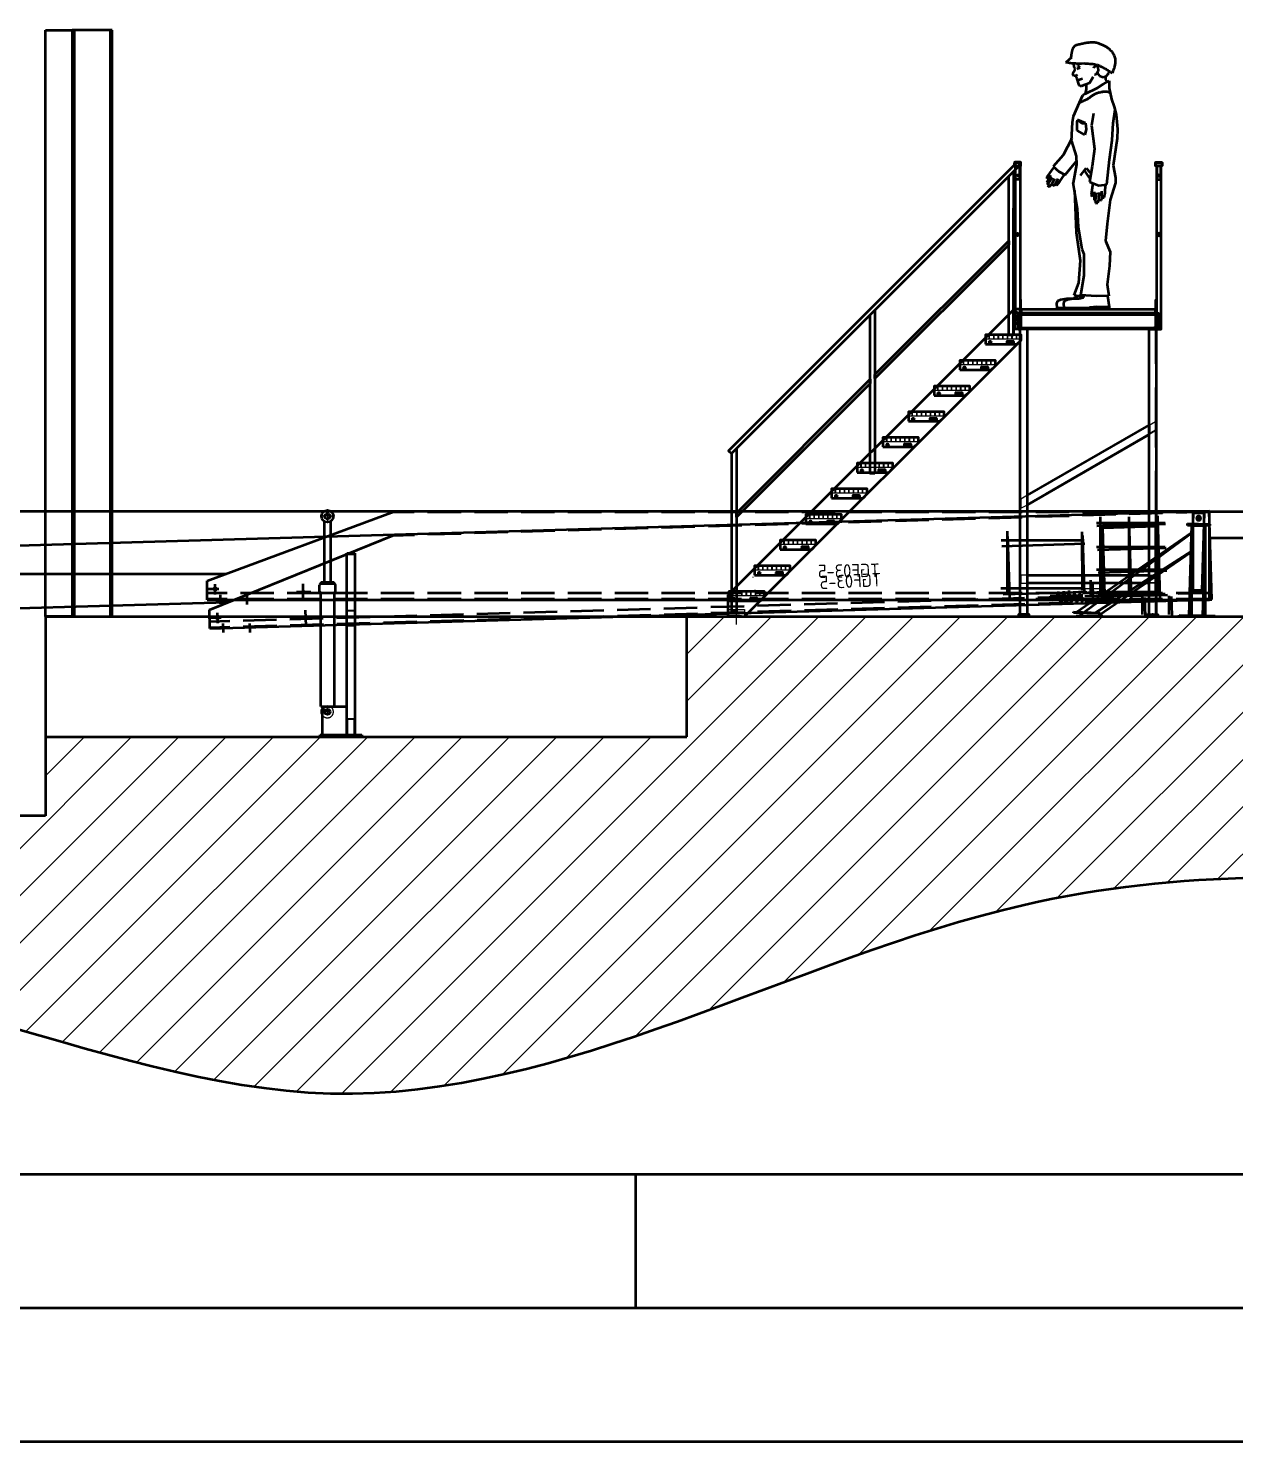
# Model space of a CAD drawing. Header units: millimetres. Extents: x 0 to 118800, y 79635 to 177025.
# Drawn here: x 15922 to 24949, y 93025 to 103602 of the extents above; entities that cross this region are included whole.
import ezdxf

# ---------------------------------------------------------------- set-up
doc = ezdxf.new("R2010")
doc.units = ezdxf.units.MM
doc.header["$LTSCALE"] = 200
for name, pattern in [('AM_DIN_F_W050', [6.25, 4.75, -1.5]), ('AM_DIN_F_W050x2', [3.125, 2.25, -0.875]), ('AM_DIN_G_W050', [13.75, 9.75, -1.5, 1, -1.5]), ('AM_DIN_G_W050x2', [6.875, 4.75, -0.875, 0.375, -0.875]), ('AM_ISO02W050x2', [3.75, 3, -0.75]), ('AM_ISO08W050x2', [9, 6, -0.75, 1.5, -0.75]), ('AUSGEZOGEN', [0]), ('MITTELLINIE-KURZ', [11, 5, -2.5, 1, -2.5]), ('VERDECKT-KURZ', [1.75, 1.25, -0.5])]:
    doc.linetypes.add(name, pattern=pattern)
doc.layers.add('4', color=3, linetype='Continuous')
for name, color, linetype, lineweight in [('AM_0', 7, 'Continuous', 50), ('AM_0N', 7, 'Continuous', 50), ('AM_3', 6, 'AM_DIN_F_W050', 25), ('AM_3N', 6, 'AM_DIN_F_W050', 25), ('AM_6', 255, 'Continuous', 35), ('AM_7', 4, 'AM_DIN_G_W050', 25), ('AM_8', 1, 'Continuous', 25), ('AM_BOR', 7, 'Continuous', 50)]:
    doc.layers.add(name, color=color, linetype=linetype, lineweight=lineweight)
doc.styles.get("Standard").update_dxf_attribs({"font": 'ISOCP.SHX'})

# ---------------------------------------------------------------- blocks, each defined once
blk = doc.blocks.new('DIN_A2')
blk.add_line((589, 5), (5, 5))
at = {"layer": 'AM_BOR', "color": 7, "lineweight": 50}
for p, q in [((584, 10), (10, 10)), ((102.333, 10), (102.333, 5)), ((594, 0), (0, 0))]:
    blk.add_line(p, q, dxfattribs=at)
blk = doc.blocks.new('*U403')
at = {"layer": 'AM_0N'}
for p, q in [((16550, 103587), (16250, 103587)), ((16250, 103587), (16250, 99200)), ((16266, 103587), (16266, 99200)), ((16534, 103587), (16534, 99200)), ((16550, 99200), (16550, 103587)), ((16250, 99200), (16550, 99200))]:
    blk.add_line(p, q, dxfattribs=at)
blk = doc.blocks.new('stufe 270x800')
at = {"layer": 'AM_0'}
for p, q in [((130, 7), (170, 7)), ((130, -7), (170, -7))]:
    blk.add_line(p, q, dxfattribs=at)
blk.add_lwpolyline([(-35, -15), (200, -15), (231, 16), (231, 55), (-35, 55)], close=True, dxfattribs=at)
blk.add_circle((0, 0), 7, dxfattribs=at)
for centre, start, end in [((130, 0), 90, 270), ((170, 0), 270, 90)]:
    blk.add_arc(centre, 7, start, end, dxfattribs=at)
at = {"layer": 'AM_3'}
for p, q in [((-35, 25), (-30, 20)), ((-33, 52), (-7, 52)), ((-33, 27), (-33, 52)), ((-33, 27), (-28, 22)), ((-31, 25), (231, 25)), ((-28, 22), (-30, 20)), ((-10, 52), (-10, 25)), ((-7, 55), (-7, 25)), ((24, 55), (24, 25)), ((27, 55), (27, 25)), ((58, 55), (58, 25)), ((61, 55), (61, 25)), ((92, 55), (92, 25)), ((95, 55), (95, 25)), ((126, 55), (126, 25)), ((129, 55), (129, 25)), ((160, 55), (160, 25)), ((163, 55), (163, 25)), ((194, 55), (194, 25)), ((197, 55), (197, 25)), ((228, 55), (228, 25))]:
    blk.add_line(p, q, dxfattribs=at)
at = {"layer": 'AM_7', "linetype": 'AM_ISO08W050x2'}
for p, q in [((-10, 0), (10, 0)), ((0, 10), (0, -10)), ((130, 10), (130, -10)), ((170, 10), (170, -10))]:
    blk.add_line(p, q, dxfattribs=at)
at = {"layer": 'AM_7'}
blk.add_line((120, 0), (180, 0), dxfattribs=at)
blk = doc.blocks.new('Treppe gel BH2350')
at = {"layer": 'AM_0'}
for points in [[(-1780, 3030), (380, 870), (359, 849), (-1801, 3009)], [(-1751, 1736), (-1716, 1736), (-1716, 2924), (-1751, 2959)], [(-1716, 2411), (-715, 1410), (-715, 1440), (-1716, 2441)], [(-715, 700), (-680, 700), (-680, 1887), (-715, 1922)], [(-680, 1375), (320, 374), (320, 404), (-680, 1405)], [(320, -335), (355, -335), (355, 852), (320, 887)]]:
    blk.add_lwpolyline(points, close=True, dxfattribs=at)
at = {"layer": 'AM_3'}
for p, q in [((-1799, 3011), (361, 851)), ((-1782, 3028), (378, 868)), ((-1748, 1736), (-1748, 2956)), ((-1719, 1736), (-1719, 2927)), ((-1716, 2437), (-715, 1436)), ((-1716, 2414), (-715, 1413)), ((-712, 700), (-712, 1919)), ((-683, 700), (-683, 1890)), ((-680, 1401), (320, 401)), ((-680, 1378), (320, 378)), ((323, -335), (323, 884)), ((352, -335), (352, 855))]:
    blk.add_line(p, q, dxfattribs=at)
blk = doc.blocks.new('Treppe 2350')
for p, q in [((-1788, -1743), (351, 395)), ((-1666, -1905), (395, 156)), ((-1688, -1905), (-1788, -1905))]:
    blk.add_line(p, q)
at = {"layer": 'AM_0'}
blk.add_line((-1788, -1905), (-1788, -1743), dxfattribs=at)
blk.add_lwpolyline([(395, 156), (395, 395), (351, 395)], dxfattribs=at)
for centre in [(365, 370), (365, 340), (365, 320), (365, 290)]:
    blk.add_circle(centre, 6.5, dxfattribs=at)
at = {"layer": 'AM_3'}
blk.add_lwpolyline([(-1666, -1905), (-1788, -1905), (-1788, -1853), (-1666, -1853)], close=True, dxfattribs=at)
at = {"layer": 'AM_7'}
for p, q in [((365, 370), (357, 370)), ((365, 340), (357, 340)), ((365, 320), (357, 320)), ((365, 370), (365, 379)), ((365, 370), (373, 370)), ((365, 370), (365, 362)), ((365, 340), (365, 349)), ((365, 340), (373, 340)), ((365, 340), (365, 332)), ((365, 320), (365, 329)), ((365, 320), (373, 320)), ((365, 320), (365, 312)), ((365, 290), (357, 290)), ((365, 290), (365, 299)), ((365, 290), (373, 290)), ((365, 290), (365, 282))]:
    blk.add_line(p, q, dxfattribs=at)
at = {"layer": 'AM_7', "linetype": 'AM_DIN_G_W050x2'}
blk.add_line((-1727, -1965), (-1727, -1839), dxfattribs=at)
at = {"lineweight": 0}
for p in [(172, 148), (-20, -44), (-212, -236), (-404, -428), (-596, -620), (-788, -812), (-980, -1004), (-1172, -1196), (-1364, -1388), (-1556, -1580), (-1748, -1772)]:
    blk.add_blockref('stufe 270x800', p, dxfattribs=at)
at = {"layer": 'AM_0', "xscale": -1}
blk.add_blockref('Treppe gel BH2350', (-1406, -1535), dxfattribs=at)
blk = doc.blocks.new('PuscherK')
at = {"color": 7, "linetype": 'Continuous'}
for p, q in [((46341, -4532.1), (46339.8, -4562.8)), ((46347.9, -4525.2), (46341, -4532.1)), ((46363, -4533), (46347.9, -4525.2)), ((46368.6, -4544.1), (46363, -4533)), ((46490.3, -4547), (46499.9, -4537)), ((46499.9, -4537), (46501.2, -4511.5)), ((46518.3, -4470.9), (46556.8, -4506.4)), ((46268.7, -4577.6), (46266.3, -4562.4)), ((46266.7, -4627.1), (46266.7, -4677.1)), ((46306.7, -4650.4), (46266.7, -4627.1)), ((46286.7, -4597), (46268.7, -4577.6)), ((46289.6, -4620.9), (46277.8, -4639.9)), ((46306.1, -4603.3), (46286.7, -4597)), ((46289.5, -4598), (46289.6, -4620.9)), ((46330.9, -4594.4), (46306.1, -4603.3)), ((46347.1, -4575.5), (46330.9, -4594.4)), ((46339.8, -4562.8), (46355.5, -4588.2)), ((46355.5, -4588.2), (46363.3, -4585.2)), ((46373.1, -4600.5), (46398.2, -4644.4)), ((46476.9, -4623.7), (46443.9, -4611.9)), ((46466.7, -4656), (46480.2, -4613.7)), ((46490.6, -4594.9), (46477.4, -4584.9)), ((46480.2, -4613.7), (46490.6, -4594.9)), ((46493.6, -4550.3), (46490.3, -4547)), ((46490.6, -4594.9), (46502.8, -4595.3)), ((46510.3, -4580.3), (46493.6, -4550.3)), ((46502.8, -4595.3), (46510.3, -4580.3)), ((46266.7, -4677.1), (46250, -4750.5)), ((46343.4, -4673.8), (46306.7, -4650.4)), ((46425.6, -4715.7), (46343.4, -4673.8)), ((46398.2, -4644.4), (46435.7, -4656.3)), ((46420.5, -4651.5), (46418.9, -4683.3)), ((46418.9, -4683.3), (46425.6, -4715.7)), ((46441.3, -4724), (46425.6, -4715.7)), ((46435.7, -4656.3), (46450.2, -4663.8)), ((46465.3, -4773.2), (46441.3, -4724)), ((46450.2, -4663.8), (46460.2, -4663.8)), ((46460.2, -4663.8), (46466.7, -4656)), ((46232.4, -4801.3), (46219.7, -4853.4)), ((46238.8, -4912.4), (46226.6, -4820.6)), ((46250, -4750.5), (46232.4, -4801.3)), ((46503.6, -4864), (46465.3, -4773.2)), ((46219.7, -4853.4), (46209.9, -4950.8)), ((46245.4, -5024.2), (46238.8, -4912.4)), ((46370.1, -4847.3), (46383.5, -4927.4)), ((46424.8, -4910.3), (46419.8, -4950.5)), ((46424.8, -4910.3), (46477.2, -4889.3)), ((46449.5, -4911.5), (46424.8, -4910.3)), ((46477.2, -4889.3), (46449.5, -4911.5)), ((46480.2, -4904.1), (46477.2, -4889.3)), ((46481, -4959.3), (46480.2, -4904.1)), ((46510.3, -4904.1), (46503.6, -4864)), ((46516.9, -5030.9), (46510.3, -4904.1)), ((46209.9, -4950.8), (46213.3, -5014.2)), ((46383.5, -4927.4), (46363.4, -5083.4)), ((46419.8, -4950.5), (46427.7, -4989.1)), ((46427.7, -4989.1), (46481, -4959.3)), ((46213.3, -5014.2), (46239, -5193.8)), ((46263.3, -5154.4), (46245.4, -5024.2)), ((46363.4, -5083.4), (46378.6, -5200.1)), ((46516.9, -5030.9), (46486.5, -5132.2)), ((46516.1, -5014.2), (46574, -5125.1)), ((46239, -5193.8), (46223.3, -5278)), ((46280.8, -5321.4), (46263.3, -5154.4)), ((46378.6, -5200.1), (46396.8, -5304.5)), ((46486.5, -5132.2), (46485.5, -5188.4)), ((46485.5, -5188.4), (46506.9, -5311.2)), ((46519.5, -5208), (46485.9, -5168.8)), ((46574, -5125.1), (46641.1, -5200.7)), ((46641.1, -5200.7), (46603.3, -5234.9)), ((46223.3, -5278), (46223.3, -5311.2)), ((46418.8, -5211.5), (46392.9, -5240.8)), ((46431.9, -5229.4), (46400.4, -5277)), ((46456.7, -5262.1), (46418.8, -5211.5)), ((46560.6, -5256.8), (46519.5, -5208)), ((46603.3, -5234.9), (46560.6, -5256.8)), ((46594.9, -5302.2), (46564.9, -5253.9)), ((46624.5, -5319.4), (46607.9, -5282.3)), ((46650, -5320.6), (46628.7, -5281.6)), ((46636, -5205.4), (46683.4, -5269.4)), ((46671.2, -5315.1), (46646.1, -5274.6)), ((46682.2, -5282), (46655.2, -5261.3)), ((46655.2, -5261.3), (46682.3, -5308.8)), ((46683.4, -5269.4), (46682.2, -5282)), ((46223.3, -5311.2), (46258.6, -5424.4)), ((46335.1, -5327.4), (46280.8, -5321.4)), ((46293.4, -5377.9), (46290, -5321.2)), ((46300.3, -5408.1), (46293.4, -5377.9)), ((46314.1, -5412.1), (46314.3, -5366.6)), ((46336, -5425.4), (46332.9, -5376)), ((46396.8, -5304.5), (46335.1, -5327.4)), ((46357.3, -5430.5), (46351.5, -5378.1)), ((46379.7, -5401.8), (46365.9, -5370.7)), ((46365.9, -5370.7), (46367, -5425.4)), ((46375.6, -5312.4), (46386.8, -5391.3)), ((46386.8, -5391.3), (46379.7, -5401.8)), ((46476.9, -5484.7), (46506.9, -5311.2)), ((46498.3, -5361.4), (46486.2, -5642.8)), ((46615.4, -5325.4), (46594.9, -5302.2)), ((46624.5, -5319.4), (46615.4, -5325.4)), ((46635, -5331.4), (46624.5, -5319.4)), ((46650, -5320.6), (46635, -5331.4)), ((46668.3, -5337.3), (46650, -5320.6)), ((46678.4, -5329.5), (46668.3, -5337.3)), ((46682.3, -5308.8), (46671.2, -5315.1)), ((46671.2, -5315.1), (46678.4, -5329.5)), ((46258.6, -5424.4), (46278.9, -5584.6)), ((46314.1, -5412.1), (46300.3, -5408.1)), ((46317.6, -5427.7), (46314.1, -5412.1)), ((46336, -5425.4), (46317.6, -5427.7)), ((46341.2, -5443.8), (46336, -5425.4)), ((46356.7, -5446.6), (46341.2, -5443.8)), ((46357.3, -5430.5), (46356.7, -5446.6)), ((46367, -5425.4), (46357.3, -5430.5)), ((46470.2, -5608.2), (46476.9, -5484.7)), ((46278.9, -5584.6), (46290, -5698.3)), ((46446.9, -5755.1), (46470.2, -5608.2)), ((46486.2, -5642.8), (46460.1, -5829.9)), ((46290, -5698.3), (46260, -5771.7)), ((46433.5, -5788.4), (46446.9, -5755.1)), ((46260, -5771.7), (46263.3, -5865.2)), ((46263.3, -5865.2), (46280, -5992)), ((46433.5, -5931.9), (46433.5, -5788.4)), ((46460.1, -5829.9), (46470.2, -5979.2)), ((46456.1, -6061.8), (46433.5, -5931.9)), ((46280, -5992), (46267.6, -6066.3)), ((46470.2, -5979.2), (46502.1, -6061.8)), ((46276.3, -6066.5), (46266.9, -6141.5)), ((46351.6, -6140.9), (46266.9, -6141.5)), ((46266.9, -6141.5), (46268.9, -6156.2)), ((46267.6, -6066.3), (46353.4, -6068.8)), ((46351.6, -6140.9), (46393.5, -6145.5)), ((46351.6, -6156.2), (46351.6, -6140.9)), ((46353.4, -6068.8), (46456.1, -6061.8)), ((46567.6, -6147.6), (46393.5, -6145.5)), ((46393.5, -6145.5), (46414.2, -6156.2)), ((46437.7, -6078.1), (46433.5, -6062.1)), ((46502.1, -6061.8), (46435.8, -6070.8)), ((46468.6, -6083.8), (46437.7, -6078.1)), ((46504.2, -6084.8), (46468.6, -6083.8)), ((46483.3, -6078.1), (46479.1, -6062.1)), ((46514.1, -6083.8), (46483.3, -6078.1)), ((46544, -6090.4), (46504.2, -6084.8)), ((46549.7, -6084.8), (46514.1, -6083.8)), ((46564.6, -6100.7), (46544, -6090.4)), ((46589.5, -6090.4), (46549.7, -6084.8)), ((46570, -6119.1), (46564.6, -6100.7)), ((46566.6, -6156.2), (46567.6, -6147.6)), ((46567.6, -6147.6), (46570, -6119.1)), ((46613.2, -6147.6), (46567.6, -6147.6)), ((46610.2, -6100.7), (46589.5, -6090.4)), ((46615.5, -6119.1), (46610.2, -6100.7)), ((46612.2, -6156.2), (46613.2, -6147.6)), ((46613.2, -6147.6), (46615.5, -6119.1)), ((46268.9, -6156.2), (46351.6, -6156.2)), ((46414.2, -6156.2), (46612.2, -6156.2))]:
    blk.add_line(p, q, dxfattribs=at)
for centre, radius, start, end in [((46339.4, -4505.4), 116.4, 144.30503, 151.13293), ((46349.7, -4513), 129.2, 131.94094, 144.22014), ((46355.7, -4519.7), 138.2, 127.64886, 131.92031), ((46368.3, -4536.2), 159, 123.95241, 127.64584), ((46386.3, -4562.8), 191.1, 120.87475, 123.948), ((46412.3, -4606.4), 241.9, 118.4384, 120.87298), ((46453.9, -4683.1), 329.1, 116.6417, 118.44074), ((46453.2, -4680.3), 326.3, 114.73089, 116.75647), ((46415.1, -4597.7), 235.3, 111.92574, 114.7325), ((46394.7, -4547), 180.7, 108.29392, 111.93184), ((46383.4, -4512.5), 144.4, 103.77606, 108.29866), ((46377.4, -4488.3), 119.5, 98.34048, 103.7736), ((46377.2, -4489.4), 120.5, 92.37672, 98.17345), ((46378.4, -4518.5), 149.7, 87.68127, 92.37411), ((46376.6, -4564.6), 195.8, 84.07031, 87.68526), ((46368.5, -4642.7), 274.3, 81.47955, 84.07346), ((46344.3, -4804.7), 438.1, 79.85934, 81.48464), ((46302.6, -5041.6), 678.6, 78.76114, 79.91805), ((46267.3, -5219), 859.5, 77.85173, 78.76034), ((46197.7, -5542.6), 1190.5, 77.19779, 77.85151), ((46024.8, -6303.3), 1970.7, 76.80347, 77.19744), ((45129.5, -10121.4), 5892.3, 76.67163, 76.80327), ((46229.3, -4704), 408.4, 50.09449, 50.73026), ((46405.2, -4493.7), 134.3, 48.17357, 50.09881), ((46442.8, -4451.7), 77.9, 44.88424, 48.16564), ((46459.9, -4434.7), 53.7, 40.18547, 44.88811), ((46469.9, -4426.2), 40.7, 34.01973, 40.18278), ((46472.3, -4424.6), 37.8, 27.05255, 34.01518), ((46456.2, -4432.9), 55.9, 22.30258, 27.06289), ((46451.2, -4434.9), 61.2, 17.90191, 22.301), ((46400, -4451.4), 115.1, 15.54994, 17.90223), ((46390.7, -4454), 124.8, 13.37496, 15.55014), ((46091.9, -4525.1), 431.9, 12.67463, 13.37572), ((46342.5, -4468.7), 174.9, 10.95134, 12.67146), ((45711, -4590.9), 818.2, 10.58758, 10.95346), ((46300, -4480.8), 219, 9.22411, 10.58732), ((46013.8, -4530), 509.4, 8.93309, 9.51975), ((46330.6, -4496.6), 105.4, 173.93522, 179.88538), ((46346.1, -4496.6), 120.9, 179.87783, 185.09354), ((46363.8, -4495.1), 138.6, 185.08855, 189.65075), ((46318.2, -4495.2), 92.9, 167.20387, 173.93503), ((46382.5, -4491.9), 157.7, 189.64152, 193.64547), ((46318.3, -4495.5), 93.1, 158.64326, 167.05495), ((46408.2, -4485.6), 184.1, 193.65985, 196.76922), ((46329.1, -4499.7), 104.7, 151.11573, 158.64877), ((46455.9, -4471.2), 233.9, 196.77066, 199.20887), ((46471.6, -4852.1), 354.5, 116.24372, 120.53085), ((46420.4, -4748.3), 238.8, 110.00065, 116.24392), ((46399.6, -4691.2), 178, 101.72641, 109.99976), ((46398.4, -4685.3), 171.9, 94.52707, 101.72761), ((46413, -4869.6), 356.8, 91.00804, 94.52653), ((46415, -4982), 469.3, 88.29655, 91.00831), ((46465.5, -3900.9), 612.7, 268.66594, 270.75246), ((46437.8, -4495.8), 48.2, 295.92997, 323.08277), ((46453.7, -4583.8), 45, 53.63155, 83.44925), ((46466, -4066.6), 447.1, 270.96567, 273.11969), ((46459.5, -3946.4), 567.5, 273.12121, 274.8114), ((46440.9, -3726), 788.6, 274.81205, 276.02508), ((45816.6, -4560.9), 709, 8.56179, 8.93102), ((45698, -4578.8), 829, 8.24575, 8.56237), ((45195.3, -4651.6), 1336.9, 8.04912, 8.24564), ((44721.2, -4718.7), 1815.8, 7.90464, 8.04951), ((36356, -5880.1), 10261.1, 7.87856, 7.9042), ((46386.3, -3208.3), 1309.2, 276.02564, 276.75538), ((46543, -4440.9), 326.1, 199.21003, 200.95537), ((46745.6, -4363.3), 543.1, 200.95673, 202.00542), ((47753.2, -3956.1), 1629.9, 202.00504, 202.3544), ((47312.7, -6168.4), 1916.8, 123.00619, 123.82045), ((46608.7, -5084.7), 624.5, 120.5313, 123.00677), ((46478.9, -5072), 424.1, 120.63578, 121.16784), ((46333.9, -4827.3), 139.7, 119.03062, 120.6354), ((46305.6, -4776.3), 81.4, 116.29443, 119.02842), ((46294.5, -4753.7), 56.2, 112.39319, 116.305), ((46289.2, -4740.9), 42.4, 107.23868, 112.38416), ((46288.3, -4738.1), 39.4, 97.71572, 107.24015), ((46290.8, -4756.5), 58, 91.17327, 97.72241), ((46291.1, -4767.4), 68.9, 85.54559, 91.16695), ((46286, -4832.3), 134, 82.61351, 85.54595), ((46281.8, -4864.5), 166.4, 80.24404, 82.61504), ((46224.3, -5199.1), 505.9, 79.11491, 80.24125), ((46288.3, -4866.3), 167.1, 75.74866, 79.117), ((46270.1, -4938), 241, 73.43868, 75.74841), ((46304.2, -4823.1), 121.1, 68.87615, 73.43666), ((46296.5, -4843.1), 142.6, 61.8174, 68.87888), ((46304.5, -4828.1), 125.6, 58.16686, 61.81558), ((46219.1, -4965.7), 287.6, 56.56739, 58.16852), ((46278.4, -4875.9), 179.9, 53.99803, 56.56805), ((45900.4, -5396.1), 823, 53.43307, 53.9955), ((46205.6, -4984.7), 310.7, 52.24182, 53.43665), ((46766, -4254), 610.2, 232.65472, 233.26156), ((46539.6, -4557.4), 231.6, 233.255, 234.84854), ((46487.8, -4630.9), 141.7, 234.8524, 237.44665), ((46466.4, -4664.4), 101.9, 237.4456, 241.04332), ((46465.5, -4665.5), 100.6, 241.19275, 244.32288), ((46479.6, -4636.1), 133.1, 244.31635, 246.69145), ((46504.1, -4579.3), 194.9, 246.69741, 248.32226), ((46563.7, -4429.5), 356.2, 248.31695, 249.20874), ((47117.3, -2971.7), 1915.5, 249.20658, 249.37238), ((45811.5, -6435.3), 1786, 69.15606, 69.31356), ((45634.4, -6900.5), 2283.8, 69.03401, 69.15698), ((45311, -7744.3), 3187.4, 68.94434, 69.0323), ((44553.9, -9710), 5293.9, 68.88815, 68.94106), ((40733.7, -19606.2), 15901.9, 68.87313, 68.89075)]:
    blk.add_arc(centre, radius, start, end, dxfattribs=at)
at = {"layer": 'AM_0'}
for p, q in [((46428.9, -4513), (46451.3, -4513.5)), ((46540.3, -4508.4), (46556.8, -4506.4))]:
    blk.add_line(p, q, dxfattribs=at)
blk = doc.blocks.new('*U755')
at = {"layer": 'AM_0N'}
for p, q in [((-510, 2762), (-510, 2642)), ((510, 2762), (-510, 2762)), ((510, 2751), (-510, 2751)), ((510, 2642), (510, 2762)), ((510, 2653), (-510, 2653)), ((-510, 2642), (510, 2642))]:
    blk.add_line(p, q, dxfattribs=at)
blk = doc.blocks.new('*U756')
at = {"layer": 'AM_0N'}
for p, q in [((455, 507), (455, 2642)), ((455, 2642), (510, 2642)), ((510, 507), (510, 2642)), ((455, 507), (510, 507))]:
    blk.add_line(p, q, dxfattribs=at)
at = {"layer": 'AM_3N', "linetype": 'AM_DIN_F_W050x2'}
blk.add_line((503, 507), (503, 2642), dxfattribs=at)
blk = doc.blocks.new('*U757')
at = {"layer": 'AM_0N'}
for p, q in [((-510, 507), (-510, 2642)), ((-455, 2642), (-510, 2642)), ((-455, 507), (-455, 2642)), ((-455, 507), (-510, 507))]:
    blk.add_line(p, q, dxfattribs=at)
at = {"layer": 'AM_3N', "linetype": 'AM_DIN_F_W050x2'}
blk.add_line((-503, 507), (-503, 2642), dxfattribs=at)
blk = doc.blocks.new('SL1 seite')
at = {"layer": 'AM_0'}
for points in [[(-510, 2762), (-525, 2762), (-525, 2642), (-510, 2642)], [(510, 2762), (525, 2762), (525, 2642), (510, 2642)], [(-455, 1855), (455, 1329), (455, 1399), (-455, 1924)], [(-455, 742), (455, 742), (455, 802), (-455, 802)], [(-522, 492), (-442, 492), (-442, 507), (-522, 507)], [(522, 492), (442, 492), (442, 507), (522, 507)]]:
    blk.add_lwpolyline(points, close=True, dxfattribs=at)
at = {"layer": 'AM_0N'}
for p, q in [((-467, 2642), (-522, 2642)), ((443, 2642), (498, 2642)), ((-446, 507), (-501, 507)), ((446, 507), (501, 507))]:
    blk.add_line(p, q, dxfattribs=at)
at = {"layer": 'AM_3'}
for p, q in [((-503, 1948), (503, 1367)), ((-503, 1886), (503, 1305)), ((-503, 798), (503, 798)), ((-503, 745), (503, 745))]:
    blk.add_line(p, q, dxfattribs=at)
for points in [[(-455, 1924), (-503, 1952), (-503, 1882), (-455, 1855)], [(455, 1399), (503, 1371), (503, 1302), (455, 1329)], [(-455, 802), (-503, 802), (-503, 742), (-455, 742)], [(455, 802), (503, 802), (503, 742), (455, 742)]]:
    blk.add_lwpolyline(points, close=True, dxfattribs=at)
at = {"layer": 'AM_7', "linetype": 'AM_ISO08W050x2'}
for p, q in [((-528, 2727), (-507, 2727)), ((-528, 2677), (-507, 2677)), ((528, 2727), (507, 2727)), ((528, 2677), (507, 2677))]:
    blk.add_line(p, q, dxfattribs=at)
at = {"layer": 'AM_7', "linetype": 'AM_DIN_G_W050x2'}
for p, q in [((-482, 517), (-482, 482)), ((482, 517), (482, 482))]:
    blk.add_line(p, q, dxfattribs=at)
at = {"layer": 'AM_0N'}
for name in ['*U755', '*U757', '*U756']:
    blk.add_blockref(name, (0, 0), dxfattribs=at)
blk = doc.blocks.new('*U758')
at = {"layer": 'AM_0N'}
for p, q in [((0, -85), (0, 35)), ((0, 35), (55, 35)), ((7, 16), (7, -66)), ((51, 28), (15, 25)), ((55, 35), (55, 32)), ((55, -85), (0, -85)), ((15, -75), (51, -78)), ((55, -82), (55, -85))]:
    blk.add_line(p, q, dxfattribs=at)
for centre, radius, start, end in [((16, 16), 9, 94.5739, 180), ((50, 32), 4.5, 274.5739, 0), ((16, -66), 9, 180, 265.4261), ((50, -82), 4.5, 0, 85.4261)]:
    blk.add_arc(centre, radius, start, end, dxfattribs=at)
blk = doc.blocks.new('GL2g SE')
at = {"layer": 'AM_0'}
for points in [[(-37, 1135), (1, 1135, 0.414214), (7, 1141), (7, 1159, 0.414214), (1, 1165), (-37, 1165, 0.414214), (-43, 1159), (-43, 1141, 0.414214)], [(-37, 1138), (1, 1138, 0.414214), (4, 1141), (4, 1159, 0.414214), (1, 1162), (-37, 1162, 0.414214), (-40, 1159), (-40, 1141, 0.414214)]]:
    blk.add_lwpolyline(points, format="xyb", close=True, dxfattribs=at)
for points in [[(0, -85), (-35, -85), (-35, 1135), (0, 1135)], [(-33, 1135), (-3, 1135), (-3, 1035), (-33, 1035)], [(0, 35), (5, 35), (5, 135), (0, 135)]]:
    blk.add_lwpolyline(points, close=True, dxfattribs=at)
for centre, radius in [((-18, 1065), 5.5), ((-18, 624), 10.6), ((-18, 624), 7.6)]:
    blk.add_circle(centre, radius, dxfattribs=at)
at = {"layer": 'AM_3'}
for p, q in [((-32, 1135), (-32, -85)), ((-3, 1135), (-3, -85))]:
    blk.add_line(p, q, dxfattribs=at)
at = {"layer": 'AM_7', "linetype": 'AM_DIN_G_W050x2'}
for p, q in [((15, 0), (-9, 0)), ((15, -50), (-9, -50))]:
    blk.add_line(p, q, dxfattribs=at)
at = {"layer": 'AM_0N'}
blk.add_blockref('*U758', (0, 0), dxfattribs=at)
blk = doc.blocks.new('Z1')
at = {"layer": 'AM_0'}
for p, q in [((23, -1163), (23, -1618)), ((73, -1618), (73, -1163)), ((-2, -1628), (-12, -1638)), ((-12, -1688), (-12, -1638)), ((-2, -1698), (-12, -1688)), ((-2, -1618), (98, -1618)), ((-2, -1618), (-2, -1628)), ((-2, -1628), (98, -1628)), ((98, -1628), (98, -1618)), ((98, -1628), (108, -1638)), ((98, -1698), (108, -1688)), ((108, -1688), (108, -1638)), ((-2, -2548), (-2, -1698)), ((-2, -1698), (98, -1698)), ((98, -1698), (98, -2548)), ((-2, -2548), (98, -2548))]:
    blk.add_line(p, q, dxfattribs=at)
for radius in [45, 20]:
    blk.add_circle((48, -1125), radius, dxfattribs=at)
blk.add_arc((48, -2588), 45, 117.2657, 207.2663, dxfattribs=at)
at = {"layer": 'AM_3'}
blk.add_arc((48, -2588), 45, 207.2663, 62.7343, dxfattribs=at)
at = {"layer": 'AM_7'}
for p, q in [((98, -1125), (-1, -1125)), ((48, -1076), (48, -1175))]:
    blk.add_line(p, q, dxfattribs=at)
at = {"layer": 'AM_0', "flags": 3}
for p in [(-2, -1618), (-2, -1628)]:
    blk.add_attdef('GRUPPE', p, '', height=0.25, dxfattribs=at)
blk = doc.blocks.new('HV1')
at = {"layer": '4', "color": 7, "linetype": 'AUSGEZOGEN'}
for p, q in [((193, -2645), (193, -2755)), ((193, -2660), (193, -2760)), ((253, -2755), (253, -2645)), ((253, -2760), (193, -2760)), ((198, -2760), (248, -2760))]:
    blk.add_line(p, q, dxfattribs=at)
at = {"layer": 'AM_0'}
for p, q in [((193, -2760), (193, -1400)), ((193, -1400), (253, -1400)), ((193, -1405), (253, -1405)), ((253, -1400), (253, -2760)), ((8, -2588), (8, -2760)), ((48, -2548), (193, -2548)), ((-5, -2760), (305, -2760)), ((-5, -2775), (-5, -2760)), ((305, -2775), (-5, -2775)), ((35, -2775), (35, -2760)), ((265, -2760), (265, -2775)), ((305, -2760), (305, -2775))]:
    blk.add_line(p, q, dxfattribs=at)
blk.add_circle((48, -2588), 20, dxfattribs=at)
blk.add_arc((48, -2588), 40, 90, 180, dxfattribs=at)
at = {"layer": 'AM_3'}
for p, q in [((198, -2760), (198, -1405)), ((248, -1405), (248, -2760)), ((198, -1827), (248, -1827)), ((198, -1940), (198, -1835)), ((201, -1832), (246, -1832)), ((248, -1835), (248, -1940)), ((248, -1947), (198, -1947)), ((246, -1942), (201, -1942)), ((248, -2640), (198, -2640)), ((198, -2648), (198, -2753)), ((246, -2645), (201, -2645)), ((248, -2753), (248, -2648)), ((201, -2755), (246, -2755))]:
    blk.add_line(p, q, dxfattribs=at)
for centre, radius, start, end in [((198, -1832), 5, 90, 180), ((201, -1835), 2.5, 90, 180), ((246, -1835), 2.5, 0, 90), ((248, -1832), 5, 0, 90), ((198, -1942), 5, 180, 270), ((201, -1940), 2.5, 180, 270), ((246, -1940), 2.5, 270, 0), ((248, -1942), 5, 270, 0), ((198, -2645), 5, 90, 180), ((248, -2645), 5, 0, 90), ((201, -2648), 2.5, 90, 180), ((246, -2648), 2.5, 0, 90), ((198, -2755), 5, 180, 270), ((201, -2753), 2.5, 180, 270), ((246, -2753), 2.5, 270, 0), ((248, -2755), 5, 270, 0)]:
    blk.add_arc(centre, radius, start, end, dxfattribs=at)
at = {"layer": 'AM_7'}
for p, q in [((70, -2588), (26, -2588)), ((48, -2566), (48, -2610))]:
    blk.add_line(p, q, dxfattribs=at)
at = {"layer": 'AM_0'}
blk.add_blockref('Z1', (0, 0), dxfattribs=at)
at = {"layer": 'AM_3', "flags": 3}
for p in [(193, -2069), (193, -2482), (193, -2482)]:
    blk.add_attdef('GRUPPE', p, '', height=0.25, dxfattribs=at)
blk = doc.blocks.new('Hint_dreh')
blk.add_circle((4893, 3182), 15)
blk.add_circle((4893, 3182), 15)
blk.add_circle((4893, 3182), 15)
blk.add_circle((4893, 3182), 15)
blk.add_circle((4893, 3182), 15)
blk.add_circle((4893, 3182), 15)
blk.add_circle((4893, 3182), 15)
blk.add_circle((4893, 3182), 15)
blk.add_circle((4893, 3182), 15)
blk.add_circle((4893, 3182), 15)
blk.add_circle((4893, 3182), 15)
blk.add_circle((4893, 3182), 15)
blk.add_circle((4893, 3182), 15)
blk.add_circle((4893, 3182), 15)
blk.add_circle((4893, 3182), 15)
blk.add_circle((4893, 3182), 15)
blk.add_circle((4893, 3182), 15)
blk.add_circle((4893, 3182), 15)
blk.add_circle((4893, 3182), 15)
blk.add_circle((4893, 3182), 15)
blk.add_circle((4893, 3182), 15)
blk.add_circle((4893, 3182), 15)
blk.add_circle((4893, 3182), 15)
blk.add_circle((4893, 3182), 15)
blk.add_circle((4893, 3182), 15)
blk.add_circle((4893, 3182), 15)
blk.add_circle((4893, 3182), 15)
blk.add_circle((4893, 3182), 15)
blk.add_circle((4893, 3182), 15)
blk.add_circle((4893, 3182), 15)
blk.add_circle((4893, 3182), 15)
blk.add_circle((4893, 3182), 15)
at = {"layer": 'AM_0'}
for p, q in [((4853, 3222), (4853, 2642)), ((4933, 3222), (4853, 3222)), ((4933, 2642), (4933, 3222)), ((4975, 3139), (4810, 3139)), ((4810, 3139), (4810, 3129)), ((4810, 3129), (4975, 3129)), ((4943, 3129), (4843, 3129)), ((4843, 3129), (4843, 2453)), ((4843, 3129), (4843, 2632)), ((4843, 3129), (4843, 2632)), ((4943, 2453), (4943, 3129)), ((4943, 3071), (5784, 2453)), ((4975, 3129), (4975, 3139)), ((4843, 2632), (4843, 2872)), ((4943, 2931), (5642, 2453)), ((4853, 2642), (4933, 2642)), ((5018, 2453), (4768, 2453)), ((4768, 2453), (4768, 2447)), ((4768, 2447), (5018, 2447)), ((4843, 2453), (4943, 2453)), ((5018, 2447), (5018, 2453)), ((5809, 2453), (5609, 2453)), ((5609, 2453), (5609, 2447)), ((5609, 2447), (5809, 2447)), ((5809, 2447), (5809, 2453))]:
    blk.add_line(p, q, dxfattribs=at)
blk.add_circle((4893, 3182), 15, dxfattribs=at)
blk.add_circle((4893, 3182), 15, dxfattribs=at)
blk.add_circle((4893, 3182), 15, dxfattribs=at)
blk.add_circle((4893, 3182), 15, dxfattribs=at)
blk.add_circle((4893, 3182), 15, dxfattribs=at)
blk.add_circle((4893, 3182), 15, dxfattribs=at)
blk.add_circle((4893, 3182), 15, dxfattribs=at)
blk.add_circle((4893, 3182), 15, dxfattribs=at)
blk.add_circle((4893, 3182), 15, dxfattribs=at)
blk.add_circle((4893, 3182), 15, dxfattribs=at)
blk.add_circle((4893, 3182), 15, dxfattribs=at)
blk.add_circle((4893, 3182), 15, dxfattribs=at)
blk.add_circle((4893, 3182), 15, dxfattribs=at)
blk.add_circle((4893, 3182), 15, dxfattribs=at)
blk.add_circle((4893, 3182), 15, dxfattribs=at)
blk.add_circle((4893, 3182), 15, dxfattribs=at)
blk.add_circle((4893, 3182), 15, dxfattribs=at)
blk.add_circle((4893, 3182), 15, dxfattribs=at)
blk.add_circle((4893, 3182), 15, dxfattribs=at)
blk.add_circle((4893, 3182), 15, dxfattribs=at)
blk.add_circle((4893, 3182), 15, dxfattribs=at)
blk.add_circle((4893, 3182), 15, dxfattribs=at)
blk.add_circle((4893, 3182), 15, dxfattribs=at)
blk.add_circle((4893, 3182), 15, dxfattribs=at)
blk.add_circle((4893, 3182), 15, dxfattribs=at)
blk.add_circle((4893, 3182), 15, dxfattribs=at)
blk.add_circle((4893, 3182), 15, dxfattribs=at)
blk.add_circle((4893, 3182), 15, dxfattribs=at)
blk.add_circle((4893, 3182), 15, dxfattribs=at)
blk.add_circle((4893, 3182), 15, dxfattribs=at)
blk.add_circle((4893, 3182), 15, dxfattribs=at)
blk.add_circle((4893, 3182), 15, dxfattribs=at)
at = {"layer": 'AM_7', "linetype": 'AM_ISO08W050x2'}
for q in [(4875, 3184), (4875, 3182), (4890, 3164), (4895, 3200), (4893, 3200), (4910, 3180), (4893, 3164), (4911, 3182)]:
    blk.add_line((4893, 3182), q, dxfattribs=at)
blk = doc.blocks.new('TGF03')
at = {"color": 7, "linetype": 'Continuous'}
for p, q in [((69989, 13711), (76089, 13711)), ((69989, 13051), (69989, 13711)), ((77489, 13191), (76089, 13711)), ((70789, 13611), (70389, 13611)), ((70389, 13111), (70389, 13611)), ((70789, 13111), (70789, 13611)), ((77489, 13051), (77489, 13191)), ((77489, 13051), (69989, 13051)), ((70789, 13111), (70389, 13111))]:
    blk.add_line(p, q, dxfattribs=at)
at = {"color": 1, "linetype": 'VERDECKT-KURZ'}
blk.add_line((69989, 13706), (76106, 13706), dxfattribs=at)
at = {"color": 4, "linetype": 'MITTELLINIE-KURZ'}
for p, q in [((70374, 13077), (70374, 13679)), ((70589, 13079), (70589, 13670)), ((70804, 13080), (70804, 13672)), ((70834, 13626), (70320, 13626)), ((70939, 13120), (70940, 13558)), ((71499, 13113), (71500, 13565)), ((70834, 13446), (70320, 13446)), ((71547, 13496), (70926, 13496)), ((70834, 13276), (70320, 13276)), ((70876, 13078), (70876, 13197)), ((71549, 13136), (70923, 13136)), ((70959, 13051), (70959, 13118)), ((70999, 13051), (70999, 13116)), ((71039, 13051), (71039, 13119)), ((71079, 13051), (71079, 13116)), ((76769, 13051), (76769, 13169)), ((77479, 13131), (77402, 13131)), ((77429, 13090), (77429, 13166)), ((70289, 12941), (70289, 13081)), ((70821, 13096), (70320, 13096)), ((70489, 12939), (70489, 13081)), ((71181, 13079), (70941, 13079)), ((71119, 13051), (71119, 13113)), ((76819, 13111), (76714, 13111)), ((77189, 13014), (77189, 13080)), ((77389, 13019), (77389, 13087))]:
    blk.add_line(p, q, dxfattribs=at)
at = {"color": 6, "linetype": 'VERDECKT-KURZ'}
for p, q in [((69989, 13101), (77489, 13101)), ((69989, 13056), (77489, 13056))]:
    blk.add_line(p, q, dxfattribs=at)
at = {"color": 7, "linetype": 'Continuous'}
for centre, radius in [((70374, 13626), 3.25), ((70589, 13626), 3.25), ((70804, 13626), 3.25), ((70374, 13446), 3.25), ((70804, 13446), 3.25), ((70939, 13496), 3.25), ((71499, 13496), 3.25), ((70374, 13276), 3.25), ((70804, 13276), 3.25), ((70804, 13133), 4.5), ((70876, 13133), 4.5), ((70939, 13136), 3.25), ((71499, 13136), 3.25), ((76769, 13111), 6.5), ((77429, 13131), 10.5), ((70374, 13096), 3.25), ((70589, 13096), 3.25), ((70804, 13096), 3.25), ((70959, 13079), 11.5), ((70999, 13079), 11.5), ((71039, 13079), 11.5), ((71079, 13079), 11.5), ((71119, 13079), 11.5)]:
    blk.add_circle(centre, radius, dxfattribs=at)
at = {"layer": 'AM_0'}
for p, q in [((76089, 13711), (87489, 13711)), ((77351, 13242), (81239, 13242))]:
    blk.add_line(p, q, dxfattribs=at)
at = {"layer": 'AM_7'}
blk.add_line((70781, 13133), (70914, 13133), dxfattribs=at)
at = {"layer": 'Defpoints', "color": 0, "linetype": 'ByBlock'}
for p in [(70959, 13067), (70999, 13056)]:
    blk.add_point(p, dxfattribs=at)
at = {"layer": 'AM_6', "color": 7, "lineweight": 50, "insert": (72458, 13322), "char_height": 100, "width": 4047.1, "attachment_point": 1, "rotation": 358.7401}
blk.add_mtext('TGF03-5', dxfattribs=at)

msp = doc.modelspace()

# ---------------------------------------------------------------- hatches: boundary and pattern name
at = {"layer": 'AM_8'}
h = msp.add_hatch(dxfattribs=at)
h.set_pattern_fill('_USER', color=256, scale=250, angle=45, style=0, pattern_type=0)
h.set_pattern_definition([(45, (0, 88345.38), (-176.7767, 176.7767), [])])
edge = h.paths.add_edge_path()
edge.add_spline(control_points=[(5281, 106216), (6681, 104916), (9075, 102696), (13410, 106101), (18238, 103030), (23861, 106550), (30043, 104944), (35957, 105741), (39204, 107097), (40666, 107708)], knot_values=[0, 0, 0, 0, 4926.854057, 8417.958194, 13827.166868, 19205.216319, 26312.624204, 32099.848974, 36841.472167, 36841.472167, 36841.472167, 36841.472167], degree=3, periodic=0)
edge.add_line((40666, 107708), (20850, 107708))
edge.add_line((20850, 107708), (20850, 106808))
edge.add_line((20850, 106808), (16050, 106808))
edge.add_line((16050, 106808), (16050, 106216))
edge.add_line((16050, 106216), (5281, 106216))
h = msp.add_hatch(dxfattribs=at)
h.set_pattern_fill('_USER', color=256, scale=250, angle=45, style=0, pattern_type=0)
h.set_pattern_definition([(45, (0, 79837.26), (-176.7767, 176.7767), [])])
edge = h.paths.add_edge_path()
edge.add_spline(control_points=[(5281, 97708), (6681, 96408), (9075, 94188), (13410, 97592), (18238, 94522), (23861, 98042), (30043, 96436), (35957, 97233), (39204, 98589), (40666, 99200)], knot_values=[0, 0, 0, 0, 4926.854057, 8417.958194, 13827.166868, 19205.216319, 26312.624204, 32099.848974, 36841.472167, 36841.472167, 36841.472167, 36841.472167], degree=3, periodic=0)
edge.add_line((40666, 99200), (20850, 99200))
edge.add_line((20850, 99200), (20850, 98300))
edge.add_line((20850, 98300), (16050, 98300))
edge.add_line((16050, 98300), (16050, 97708))
edge.add_line((16050, 97708), (5281, 97708))

# ---------------------------------------------------------------- linework, layer by layer
at = {"layer": 'AM_0'}
for p, q in [((16050, 99200), (16050, 97708)), ((16050, 99200), (16250, 99200)), ((16550, 99200), (30224, 99200)), ((16550, 99200), (40666, 99200)), ((16550, 99200), (40666, 99200)), ((16550, 99200), (40666, 99200)), ((16550, 99200), (40666, 99200)), ((20850, 98300), (20850, 99200)), ((16050, 98300), (20850, 98300)), ((16050, 97708), (5281, 97708))]:
    msp.add_line(p, q, dxfattribs=at)
for points in [[(16050, 103587), (16250, 103587), (16250, 99200), (16050, 99200)], [(23353, 101500), (24353, 101500), (24353, 101470), (23353, 101470)], [(24760, 99986), (27135, 99986), (27135, 99786), (24760, 99786)]]:
    msp.add_lwpolyline(points, close=True, dxfattribs=at)
msp.add_spline([(5281, 97708), (9567, 95280), (12842, 96488), (18183, 95632), (23373, 97043), (30478, 96841), (36222, 97546), (40666, 99200)], degree=3, dxfattribs=at)
at = {"layer": 'AM_3', "linetype": 'AM_ISO02W050x2'}
for p, q in [((21346, 99492), (21346, 99497)), ((21360, 99395), (21360, 99400)), ((21360, 99395), (21360, 99400)), ((21360, 99395), (21360, 99400)), ((21360, 99395), (21360, 99400))]:
    msp.add_line(p, q, dxfattribs=at)

# ---------------------------------------------------------------- block references
at = {"layer": 'AM_0'}
for name, p, xscale, yscale, zscale in [('DIN_A2', (0, 93025), 200, 200, 200), ('PuscherK', (75738, 108383), -1.118063009344041, 1.118063009402249, 1.118063009407353)]:
    msp.add_blockref(name, p, dxfattribs=dict(at, xscale=xscale, yscale=yscale, zscale=zscale))
for name, p in [('Treppe 2350', (22948, 101105)), ('GL2g SE', (23343, 101435)), ('HV1', (18112, 101075)), ('HV1', (18112, 101075)), ('HV1', (18112, 101075))]:
    msp.add_blockref(name, p, dxfattribs=at)
at = {"layer": 'AM_0', "xscale": -1}
for name, p in [('GL2g SE', (24363, 101435)), ('SL1 seite', (23853, 98708))]:
    msp.add_blockref(name, p, dxfattribs=at)
at = {"layer": 'AM_0', "extrusion": (0, 0, -1), "zscale": -1}
for name, p, rotation in [('TGF03', (-94749, 86275), 4.551307613515385e-08), ('TGF03', (-95117, 88318), 358.3334681135518), ('TGF03', (-95117, 88318), 358.3334681135518), ('TGF03', (-95117, 88318), 358.3334681135518), ('Hint_dreh', (-29478, 96613), 1.666531931961359)]:
    msp.add_blockref(name, p, dxfattribs=dict(at, rotation=rotation))
msp.add_blockref('Hint_dreh', (-29572, 96753), dxfattribs=at)
msp.add_blockref('Hint_dreh', (-29572, 96753), dxfattribs=at)
msp.add_blockref('Hint_dreh', (-29572, 96753), dxfattribs=at)
at = {"layer": 'AM_0N'}
msp.add_blockref('*U403', (0, 0), dxfattribs=at)

doc.saveas('drawing.dxf')
